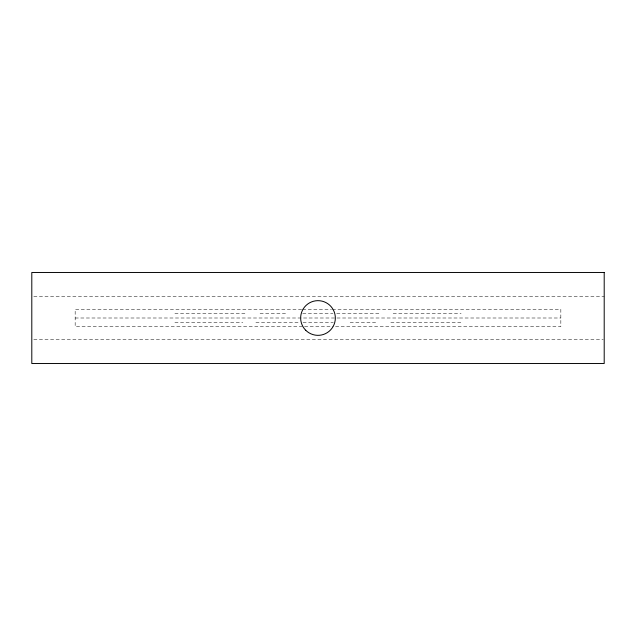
<?xml version="1.0" encoding="UTF-8"?>
<svg xmlns="http://www.w3.org/2000/svg" width="636" height="636" viewBox="0 0 636 636"><rect width="100%" height="100%" fill="white"/><g stroke="black" fill="none" stroke-linecap="round" stroke-linejoin="round"><path stroke-width="0.48" stroke-dasharray="3.18 2.39" d="M33.788 296.32L604.2 296.32M301.615 309.327L75.167 309.327L75.167 326.673L303.603 326.673M302.609 309.327L331.412 309.327M332.397 309.327L560.833 309.327L560.833 326.673L334.385 326.673M174.9 313.667L245.186 313.667M260.068 313.667L285.842 313.667M302.728 313.667L332.97 313.667M336.698 313.667L380.097 313.667M393.159 313.667L461.1 313.667M75.167 318L560.833 318M174.9 322.333L242.841 322.333M255.903 322.333L299.302 322.333M303.03 322.333L333.272 322.333M350.158 322.333L375.932 322.333M390.814 322.333L461.1 322.333M304.588 326.673L333.391 326.673M33.788 339.68L603.206 339.68"/><path stroke-width="0.95" d="M604.2 272.47L31.8 272.47L31.8 363.53L604.2 363.53L604.2 272.47M305.733 330.267A17.347 17.347 0 0 0 334.751 322.492A17.347 17.347 0 0 0 313.508 301.249A17.347 17.347 0 0 0 305.733 330.267"/></g></svg>
